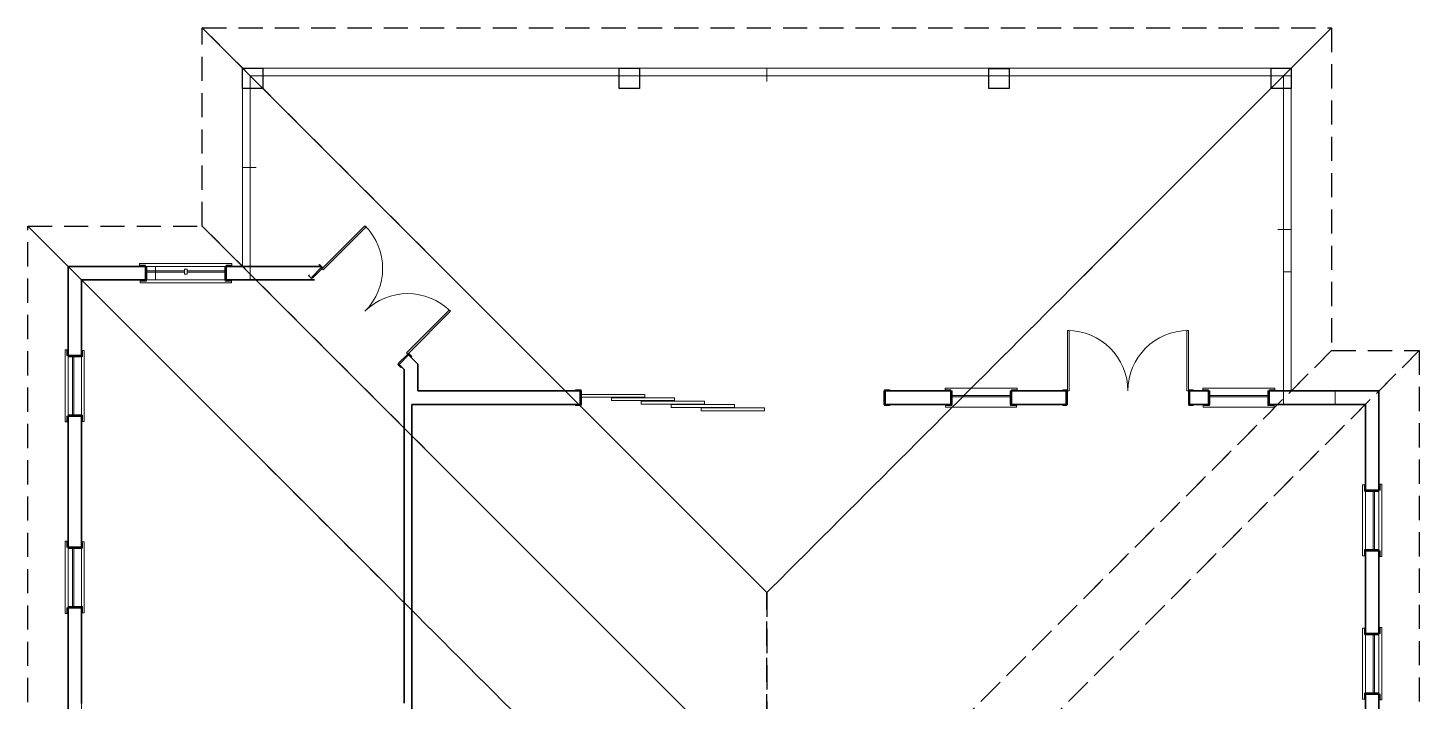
# Model space of a CAD drawing. Header units: inches. Extents: x -378 to 462, y -682 to 629.
# Drawn here: x -378 to 450, y 228 to 629 of the extents above; entities that cross this region are included whole.
import ezdxf

# ---------------------------------------------------------------- set-up
doc = ezdxf.new("R2010")
doc.units = ezdxf.units.IN
doc.header["$LTSCALE"] = 96
doc.header["$MEASUREMENT"] = 0
for name, pattern in [('Dash', [0.225, 0.15, -0.075]), ('Dash-Dot', [0.7, 0.4, -0.1, 0.1, -0.1]), ('ISO08W100', [0.96, 0.48, -0.12, 0.24, -0.12])]:
    doc.linetypes.add(name, pattern=pattern)
for name, color, linetype, lineweight, true_color in [('Casings_ Exterior', 7, 'Continuous', 18, 0x000000), ('Casings_ Interior', 7, 'Continuous', 18, 0x000000), ('Doors', 7, 'Continuous', 18, 0x4b4b4b), ('Roof Planes', 7, 'Dash', 25, 0x6fa455), ('Roofs_ Baselines', 7, 'Dash-Dot', 18, 0x008000), ('Slabs', 7, 'Continuous', 25, 0x000000), ('Walls_  Attic', 1, 'Continuous', 18, 0xff0000), ('Walls_  Invisible', 7, 'ISO08W100', 18, 0x4b4b4b), ('Walls_  Normal', 7, 'Continuous', 35, 0x000000), ('Windows', 7, 'Continuous', 18, 0x4b4b4b)]:
    doc.layers.add(name, color=color, linetype=linetype, lineweight=lineweight, true_color=true_color)

msp = doc.modelspace()

# ---------------------------------------------------------------- linework, layer by layer
at = {"layer": 'Casings_ Exterior', "transparency": 33554687}
for p, q in [((-311.82, 487.09), (-311.82, 488.84)), ((-311.82, 488.84), (-256.82, 488.84)), ((-256.82, 487.09), (-256.82, 488.84)), ((-311.82, 487.84), (-308.32, 487.84)), ((-311.82, 487.09), (-311.82, 487.84)), ((-311.82, 487.09), (-308.32, 487.09)), ((-308.32, 487.09), (-308.32, 487.84)), ((-260.32, 487.09), (-260.32, 487.84)), ((-260.32, 487.84), (-256.82, 487.84)), ((-260.32, 487.09), (-256.82, 487.09)), ((-256.82, 487.09), (-256.82, 487.84)), ((-356.07, 394.59), (-356.07, 437.59)), ((-354.32, 437.59), (-356.07, 437.59)), ((-355.07, 434.09), (-355.07, 437.59)), ((-354.32, 437.59), (-355.07, 437.59)), ((-354.32, 434.09), (-355.07, 434.09)), ((-354.32, 434.09), (-354.32, 437.59)), ((167.5, 413.03), (167.5, 414.78)), ((167.5, 414.78), (210.5, 414.78)), ((210.5, 413.03), (210.5, 414.78)), ((320.84, 413.03), (320.84, 414.78)), ((320.84, 414.78), (363.84, 414.78)), ((363.84, 413.03), (363.84, 414.78)), ((167.5, 413.78), (171, 413.78)), ((167.5, 413.03), (167.5, 413.78)), ((167.5, 413.03), (171, 413.03)), ((171, 413.03), (171, 413.78)), ((207, 413.03), (207, 413.78)), ((207, 413.78), (210.5, 413.78)), ((207, 413.03), (210.5, 413.03)), ((210.5, 413.03), (210.5, 413.78)), ((320.84, 413.78), (324.34, 413.78)), ((320.84, 413.03), (320.84, 413.78)), ((320.84, 413.03), (324.34, 413.03)), ((324.34, 413.03), (324.34, 413.78)), ((360.34, 413.03), (360.34, 413.78)), ((360.34, 413.78), (363.84, 413.78)), ((360.34, 413.03), (363.84, 413.03)), ((363.84, 413.03), (363.84, 413.78)), ((-354.32, 398.09), (-355.07, 398.09)), ((-355.07, 394.59), (-355.07, 398.09)), ((-354.32, 394.59), (-354.32, 398.09)), ((-354.32, 394.59), (-356.07, 394.59)), ((-354.32, 394.59), (-355.07, 394.59)), ((425.68, 357.53), (427.43, 357.53)), ((425.68, 357.53), (426.43, 357.53)), ((425.68, 357.53), (425.68, 354.03)), ((426.43, 357.53), (426.43, 354.03)), ((427.43, 357.53), (427.43, 314.53)), ((425.68, 354.03), (426.43, 354.03)), ((-356.07, 280.59), (-356.07, 323.59)), ((-354.32, 323.59), (-356.07, 323.59)), ((-355.07, 320.09), (-355.07, 323.59)), ((-354.32, 323.59), (-355.07, 323.59)), ((-354.32, 320.09), (-354.32, 323.59)), ((-354.32, 320.09), (-355.07, 320.09)), ((425.68, 318.03), (426.43, 318.03)), ((425.68, 318.03), (425.68, 314.53)), ((426.43, 318.03), (426.43, 314.53)), ((425.68, 314.53), (427.43, 314.53)), ((425.68, 314.53), (426.43, 314.53)), ((-354.32, 284.09), (-355.07, 284.09)), ((-355.07, 280.59), (-355.07, 284.09)), ((-354.32, 280.59), (-354.32, 284.09)), ((-354.32, 280.59), (-356.07, 280.59)), ((-354.32, 280.59), (-355.07, 280.59)), ((425.68, 272.23), (427.43, 272.23)), ((425.68, 272.23), (426.43, 272.23)), ((425.68, 272.23), (425.68, 268.73)), ((425.68, 268.73), (426.43, 268.73)), ((426.43, 272.23), (426.43, 268.73)), ((427.43, 272.23), (427.43, 229.23)), ((425.68, 232.73), (426.43, 232.73)), ((425.68, 232.73), (425.68, 229.23)), ((426.43, 232.73), (426.43, 229.23)), ((425.68, 229.23), (427.43, 229.23)), ((425.68, 229.23), (426.43, 229.23))]:
    msp.add_line(p, q, dxfattribs=at)
at = {"layer": 'Casings_ Interior', "transparency": 33554687}
for p, q in [((-210.78, 482.19), (-211.22, 481.75)), ((-211.22, 481.75), (-209.45, 479.98)), ((-209.01, 480.42), (-209.45, 479.98)), ((-205.12, 487.85), (-204.68, 488.29)), ((-204.68, 488.29), (-202.91, 486.52)), ((-203.35, 486.08), (-202.91, 486.52)), ((-311.45, 479.09), (-311.45, 477.47)), ((-311.45, 477.47), (-257.2, 477.47)), ((-310.95, 479.09), (-310.95, 478.47)), ((-310.95, 479.09), (-307.7, 479.09)), ((-310.95, 478.47), (-307.7, 478.47)), ((-307.7, 479.09), (-307.7, 478.47)), ((-260.95, 479.09), (-260.95, 478.47)), ((-260.95, 479.09), (-257.7, 479.09)), ((-260.95, 478.47), (-257.7, 478.47)), ((-257.7, 479.09), (-257.7, 478.47)), ((-257.2, 479.09), (-257.2, 477.47)), ((-346.32, 437.22), (-344.7, 437.22)), ((-346.32, 436.72), (-345.7, 436.72)), ((-346.32, 433.47), (-346.32, 436.72)), ((-346.32, 433.47), (-345.7, 433.47)), ((-345.7, 433.47), (-345.7, 436.72)), ((-344.7, 394.97), (-344.7, 437.22)), ((-152.09, 434.81), (-151.65, 435.25)), ((-151.65, 435.25), (-149.88, 433.49)), ((-150.32, 433.04), (-149.88, 433.49)), ((-157.75, 429.16), (-158.19, 428.71)), ((-158.19, 428.71), (-156.42, 426.95)), ((-155.98, 427.39), (-156.42, 426.95)), ((-52.32, 413.66), (-49.07, 413.66)), ((-52.32, 413.03), (-52.32, 413.66)), ((-52.32, 413.03), (-49.07, 413.03)), ((-49.07, 413.03), (-49.07, 413.66)), ((131.43, 413.03), (131.43, 413.66)), ((131.43, 413.66), (134.68, 413.66)), ((131.43, 413.03), (134.68, 413.03)), ((134.68, 413.03), (134.68, 413.66)), ((237.59, 413.66), (240.09, 413.66)), ((237.59, 413.03), (237.59, 413.66)), ((240.09, 413.03), (240.09, 413.66)), ((312.59, 413.03), (312.59, 413.66)), ((312.59, 413.66), (315.09, 413.66)), ((315.09, 413.03), (315.09, 413.66)), ((-346.32, 398.72), (-345.7, 398.72)), ((-346.32, 395.47), (-346.32, 398.72)), ((-345.7, 395.47), (-345.7, 398.72)), ((-52.32, 405.03), (-52.32, 404.41)), ((-52.32, 404.41), (-49.07, 404.41)), ((-49.07, 405.03), (-49.07, 404.41)), ((131.43, 405.03), (131.43, 404.41)), ((131.43, 404.41), (134.68, 404.41)), ((134.68, 405.03), (134.68, 404.41)), ((167.88, 405.03), (167.88, 403.41)), ((167.88, 403.41), (210.13, 403.41)), ((168.38, 405.03), (168.38, 404.41)), ((168.38, 405.03), (171.63, 405.03)), ((168.38, 404.41), (171.63, 404.41)), ((171.63, 405.03), (171.63, 404.41)), ((206.38, 405.03), (206.38, 404.41)), ((206.38, 405.03), (209.63, 405.03)), ((206.38, 404.41), (209.63, 404.41)), ((209.63, 405.03), (209.63, 404.41)), ((210.13, 405.03), (210.13, 403.41)), ((237.59, 405.03), (237.59, 404.41)), ((237.59, 404.41), (240.09, 404.41)), ((240.09, 405.03), (240.09, 404.41)), ((312.59, 405.03), (312.59, 404.41)), ((312.59, 404.41), (315.09, 404.41)), ((315.09, 405.03), (315.09, 404.41)), ((321.21, 405.03), (321.21, 403.41)), ((321.21, 403.41), (363.46, 403.41)), ((321.71, 405.03), (321.71, 404.41)), ((321.71, 405.03), (324.96, 405.03)), ((321.71, 404.41), (324.96, 404.41)), ((324.96, 405.03), (324.96, 404.41)), ((359.71, 405.03), (359.71, 404.41)), ((359.71, 405.03), (362.96, 405.03)), ((359.71, 404.41), (362.96, 404.41)), ((362.96, 405.03), (362.96, 404.41)), ((363.46, 405.03), (363.46, 403.41)), ((-346.32, 395.47), (-345.7, 395.47)), ((-346.32, 394.97), (-344.7, 394.97)), ((416.05, 357.16), (416.05, 314.91)), ((417.68, 357.16), (416.05, 357.16)), ((417.05, 356.66), (417.05, 353.41)), ((417.68, 356.66), (417.05, 356.66)), ((417.68, 356.66), (417.68, 353.41)), ((417.68, 353.41), (417.05, 353.41)), ((-346.32, 323.22), (-344.7, 323.22)), ((-344.7, 280.97), (-344.7, 323.22)), ((-346.32, 322.72), (-345.7, 322.72)), ((-346.32, 319.47), (-346.32, 322.72)), ((-346.32, 319.47), (-345.7, 319.47)), ((-345.7, 319.47), (-345.7, 322.72)), ((417.68, 314.91), (416.05, 314.91)), ((417.68, 318.66), (417.05, 318.66)), ((417.05, 318.66), (417.05, 315.41)), ((417.68, 315.41), (417.05, 315.41)), ((417.68, 318.66), (417.68, 315.41)), ((-346.32, 284.72), (-345.7, 284.72)), ((-346.32, 281.47), (-346.32, 284.72)), ((-345.7, 281.47), (-345.7, 284.72)), ((-346.32, 281.47), (-345.7, 281.47)), ((-346.32, 280.97), (-344.7, 280.97)), ((416.05, 271.85), (416.05, 229.6)), ((417.68, 271.85), (416.05, 271.85)), ((417.05, 271.35), (417.05, 268.1)), ((417.68, 271.35), (417.05, 271.35)), ((417.68, 268.1), (417.05, 268.1)), ((417.68, 271.35), (417.68, 268.1)), ((417.68, 233.35), (417.05, 233.35)), ((417.05, 233.35), (417.05, 230.1)), ((417.68, 233.35), (417.68, 230.1)), ((417.68, 229.6), (416.05, 229.6)), ((417.68, 230.1), (417.05, 230.1))]:
    msp.add_line(p, q, dxfattribs=at)
at = {"layer": 'Doors', "transparency": 33554687}
for p, q in [((-203.18, 485.9), (-177.72, 511.36)), ((-202.47, 485.19), (-177.01, 510.65)), ((-177.72, 511.36), (-177.01, 510.65)), ((-203.71, 486.43), (-209.36, 480.77)), ((-208.83, 480.24), (-209.36, 480.77)), ((-203.18, 485.9), (-208.83, 480.24)), ((-203.18, 485.9), (-203.71, 486.43)), ((-202.47, 485.19), (-203.18, 485.9)), ((-152.97, 435.7), (-127.52, 461.15)), ((-152.27, 434.99), (-126.81, 460.44)), ((-126.81, 460.44), (-127.52, 461.15)), ((240.34, 413.03), (240.34, 449.03)), ((240.34, 449.03), (241.34, 449.03)), ((241.34, 413.03), (241.34, 449.03)), ((311.34, 413.03), (311.34, 449.03)), ((312.34, 449.03), (311.34, 449.03)), ((312.34, 413.03), (312.34, 449.03)), ((-152.27, 434.99), (-157.92, 429.33)), ((-151.74, 434.46), (-157.39, 428.8)), ((-152.97, 435.7), (-152.27, 434.99)), ((-151.74, 434.46), (-152.27, 434.99)), ((-157.39, 428.8), (-157.92, 429.33)), ((-48.82, 413.03), (-49.57, 413.03)), ((-49.57, 413.03), (-49.57, 405.03)), ((-48.82, 413.03), (-48.82, 405.03)), ((-48.82, 411.03), (-11.22, 411.03)), ((-48.82, 411.03), (-48.82, 409.28)), ((-48.82, 409.28), (-11.22, 409.28)), ((-31.02, 409.03), (6.58, 409.03)), ((-31.02, 409.03), (-31.02, 407.28)), ((-31.02, 407.28), (6.58, 407.28)), ((-13.22, 407.03), (24.38, 407.03)), ((-13.22, 407.03), (-13.22, 405.28)), ((-11.22, 409.28), (-11.22, 411.03)), ((6.58, 407.28), (6.58, 409.03)), ((24.38, 405.28), (24.38, 407.03)), ((131.93, 413.03), (131.18, 413.03)), ((131.18, 413.03), (131.18, 405.03)), ((131.93, 413.03), (131.93, 405.03)), ((240.34, 413.03), (239.59, 413.03)), ((239.59, 413.03), (239.59, 405.03)), ((240.34, 413.03), (240.34, 405.03)), ((241.34, 413.03), (240.34, 413.03)), ((311.34, 413.03), (312.34, 413.03)), ((313.09, 413.03), (312.34, 413.03)), ((312.34, 413.03), (312.34, 405.03)), ((313.09, 413.03), (313.09, 405.03)), ((-48.82, 405.03), (-49.57, 405.03)), ((-13.22, 405.28), (24.38, 405.28)), ((4.58, 405.03), (42.18, 405.03)), ((4.58, 405.03), (4.58, 403.28)), ((4.58, 403.28), (42.18, 403.28)), ((22.38, 403.03), (59.98, 403.03)), ((22.38, 403.03), (22.38, 401.28)), ((22.38, 401.28), (59.98, 401.28)), ((42.18, 403.28), (42.18, 405.03)), ((59.98, 401.28), (59.98, 403.03)), ((131.93, 405.03), (131.18, 405.03)), ((240.34, 405.03), (239.59, 405.03)), ((313.09, 405.03), (312.34, 405.03))]:
    msp.add_line(p, q, dxfattribs=at)
for centre, start, end in [((-203.18, 485.9), 315, 45), ((-152.27, 434.99), 45, 135), ((240.34, 413.03), 0, 90), ((312.34, 413.03), 90, 180)]:
    msp.add_arc(centre, 36, start, end, dxfattribs=at)
at = {"layer": 'Roof Planes', "transparency": 33554687}
for points in [[(-274.48, 629.09), (61.51, 293.1), (61.51, 175.1), (-274.48, 511.09)], [(397.51, 629.09), (61.51, 293.1), (-274.48, 629.09)], [(397.51, 437.03), (98.54, 138.06), (61.51, 175.09), (61.51, 175.1), (61.51, 293.1), (397.51, 629.09)], [(-378.32, 511.09), (-42.32, 175.09), (-378.32, -160.91)], [(-274.48, 511.09), (61.51, 175.1), (61.51, 175.09), (-42.32, 175.09), (-378.32, 511.09)], [(449.68, 437.03), (150.71, 138.06), (98.54, 138.06), (397.51, 437.03)], [(449.68, -682.44), (336.68, -569.44), (336.68, -545.44), (285.56, -494.32), (285.56, 3.22), (150.71, 138.06), (449.68, 437.03)]]:
    msp.add_lwpolyline(points, close=True, dxfattribs=at)
at = {"layer": 'Roofs_ Baselines', "transparency": 33554687}
for p, q in [((-250.48, 487.09), (-250.48, 605.09)), ((-250.48, 605.09), (373.51, 605.09)), ((373.51, 605.09), (373.51, 413.03)), ((-354.32, -136.91), (-354.32, 487.09)), ((-354.32, 487.09), (-250.48, 487.09)), ((373.51, 413.03), (425.68, 413.03)), ((425.68, 413.03), (425.68, -658.44))]:
    msp.add_line(p, q, dxfattribs=at)
at = {"layer": 'Roofs_ Baselines', "linetype": 'Continuous', "transparency": 33554687}
for p, q in [((61.51, 605.09), (61.51, 597.09)), ((-250.48, 546.09), (-242.48, 546.09)), ((373.51, 509.06), (365.51, 509.06)), ((-302.4, 487.09), (-302.4, 479.09)), ((399.59, 413.03), (399.59, 405.03))]:
    msp.add_line(p, q, dxfattribs=at)
at = {"layer": 'Slabs', "transparency": 33554687}
for points in [[(-238.48, 605.09), (-238.48, 593.09), (-250.48, 593.09), (-250.48, 605.09)], [(-14.35, 605), (-14.35, 593), (-26.35, 593), (-26.35, 605)], [(205.6, 604.92), (205.6, 592.92), (193.6, 592.92), (193.6, 604.92)], [(373.52, 605.09), (373.52, 593.09), (361.52, 593.09), (361.52, 605.09)]]:
    msp.add_lwpolyline(points, close=True, dxfattribs=at)
at = {"layer": 'Walls_  Attic', "color": 1, "linetype": 'Continuous', "lineweight": 18, "true_color": 0xff0000, "transparency": 33554687}
for p, q in [((-250.48, 487.09), (-250.48, 605.09)), ((-250.48, 605.09), (373.51, 605.09)), ((373.51, 600.59), (373.51, 605.09)), ((-245.98, 479.09), (-245.98, 600.59)), ((-245.98, 600.59), (373.51, 600.59)), ((-354.32, -136.91), (-354.32, 487.09)), ((-354.32, 487.09), (-250.48, 487.09)), ((373.51, 483.84), (369.01, 483.84)), ((369.01, 483.84), (369.01, 483.34)), ((369.01, 483.34), (369.01, 405.03)), ((373.51, 483.34), (373.51, 483.84)), ((373.51, 483.34), (373.51, 413.03)), ((-346.32, -128.91), (-346.32, 479.09)), ((-346.32, 479.09), (-245.98, 479.09)), ((373.51, 413.03), (425.68, 413.03)), ((425.68, 413.03), (425.68, -658.44)), ((369.01, 405.03), (417.68, 405.03)), ((417.68, 405.03), (417.68, -650.44))]:
    msp.add_line(p, q, dxfattribs=at)
at = {"layer": 'Walls_  Invisible', "transparency": 33554687}
for p, q in [((-250.48, 487.09), (-250.48, 605.09)), ((-250.48, 605.09), (373.51, 605.09)), ((373.51, 605.09), (373.51, 413.03)), ((-245.98, 487.09), (-245.98, 600.59)), ((-245.98, 600.59), (369.01, 600.59)), ((369.01, 600.59), (369.01, 413.03))]:
    msp.add_line(p, q, dxfattribs=at)
at = {"layer": 'Walls_  Invisible', "color": 1, "linetype": 'Continuous', "lineweight": 18, "true_color": 0xff0000, "transparency": 33554687}
for p, q in [((373.51, 605.09), (373.51, 483.34)), ((369.01, 600.59), (369.01, 483.34))]:
    msp.add_line(p, q, dxfattribs=at)
at = {"layer": 'Walls_  Normal', "transparency": 33554687}
for p, q in [((-354.32, 487.09), (-308.32, 487.09)), ((-354.32, 434.09), (-354.32, 487.09)), ((-308.32, 487.09), (-308.32, 479.09)), ((-260.32, 487.09), (-204.37, 487.09)), ((-260.32, 487.09), (-260.32, 479.09)), ((-203.71, 486.43), (-209.36, 480.77)), ((-204.37, 487.09), (-203.71, 486.43)), ((-346.32, 479.09), (-308.32, 479.09)), ((-346.32, 434.09), (-346.32, 479.09)), ((-260.32, 479.09), (-207.68, 479.09)), ((-354.32, 434.09), (-346.32, 434.09)), ((-151.74, 434.46), (-157.39, 428.8)), ((-151.74, 434.46), (-146.32, 429.04)), ((-157.39, 428.8), (-154.32, 425.73)), ((-154.32, 425.73), (-154.32, 409.03)), ((-146.32, 429.04), (-146.32, 413.03)), ((-154.32, 409.03), (-154.32, 227.29)), ((-146.32, 413.03), (-49.57, 413.03)), ((-49.57, 413.03), (-49.57, 405.03)), ((131.93, 413.03), (171, 413.03)), ((131.93, 413.03), (131.93, 405.03)), ((171, 413.03), (171, 405.03)), ((207, 413.03), (239.59, 413.03)), ((207, 413.03), (207, 405.03)), ((239.59, 413.03), (239.59, 405.03)), ((313.09, 413.03), (324.34, 413.03)), ((313.09, 413.03), (313.09, 405.03)), ((324.34, 413.03), (324.34, 405.03)), ((360.34, 413.03), (425.68, 413.03)), ((360.34, 413.03), (360.34, 405.03)), ((425.68, 413.03), (425.68, 354.03)), ((-354.32, 320.09), (-354.32, 398.09)), ((-354.32, 398.09), (-346.32, 398.09)), ((-346.32, 320.09), (-346.32, 398.09)), ((-149.82, 405.03), (-149.82, 143.79)), ((-149.82, 405.03), (-49.57, 405.03)), ((131.93, 405.03), (171, 405.03)), ((207, 405.03), (239.59, 405.03)), ((313.09, 405.03), (324.34, 405.03)), ((360.34, 405.03), (417.68, 405.03)), ((417.68, 405.03), (417.68, 354.03)), ((425.68, 354.03), (417.68, 354.03)), ((-354.32, 320.09), (-346.32, 320.09)), ((425.68, 318.03), (417.68, 318.03)), ((417.68, 318.03), (417.68, 268.73)), ((425.68, 318.03), (425.68, 268.73)), ((-354.32, -136.91), (-354.32, 284.09)), ((-354.32, 284.09), (-346.32, 284.09)), ((-346.32, 227.09), (-346.32, 284.09)), ((425.68, 268.73), (417.68, 268.73)), ((425.68, 232.73), (417.68, 232.73)), ((417.68, 232.73), (417.68, 188.73)), ((425.68, 232.73), (425.68, 156.56))]:
    msp.add_line(p, q, dxfattribs=at)
at = {"layer": 'Windows', "transparency": 33554687}
for p, q in [((-307.57, 487.09), (-308.32, 487.09)), ((-308.32, 487.09), (-308.32, 479.09)), ((-307.57, 487.09), (-307.57, 479.09)), ((-285.07, 484.49), (-307.57, 484.49)), ((-285.07, 483.69), (-307.57, 483.69)), ((-283.57, 485.59), (-285.07, 485.59)), ((-285.07, 485.59), (-285.07, 482.59)), ((-283.57, 482.59), (-285.07, 482.59)), ((-283.57, 485.59), (-283.57, 482.59)), ((-261.07, 484.49), (-283.57, 484.49)), ((-261.07, 483.69), (-283.57, 483.69)), ((-260.32, 487.09), (-261.07, 487.09)), ((-261.07, 487.09), (-261.07, 479.09)), ((-260.32, 487.09), (-260.32, 479.09)), ((-307.57, 479.09), (-308.32, 479.09)), ((-260.32, 479.09), (-261.07, 479.09)), ((-354.32, 434.09), (-354.32, 433.34)), ((-354.32, 434.09), (-346.32, 434.09)), ((-354.32, 433.34), (-346.32, 433.34)), ((-351.72, 433.34), (-351.72, 398.84)), ((-350.92, 433.34), (-350.92, 398.84)), ((-346.32, 434.09), (-346.32, 433.34)), ((171.75, 413.03), (171, 413.03)), ((171, 413.03), (171, 405.03)), ((171.75, 413.03), (171.75, 405.03)), ((206.25, 410.43), (171.75, 410.43)), ((206.25, 409.63), (171.75, 409.63)), ((207, 413.03), (206.25, 413.03)), ((206.25, 413.03), (206.25, 405.03)), ((207, 413.03), (207, 405.03)), ((325.09, 413.03), (324.34, 413.03)), ((324.34, 413.03), (324.34, 405.03)), ((325.09, 413.03), (325.09, 405.03)), ((359.59, 410.43), (325.09, 410.43)), ((359.59, 409.63), (325.09, 409.63)), ((360.34, 413.03), (359.59, 413.03)), ((359.59, 413.03), (359.59, 405.03)), ((360.34, 413.03), (360.34, 405.03)), ((-354.32, 398.84), (-354.32, 398.09)), ((-354.32, 398.84), (-346.32, 398.84)), ((-354.32, 398.09), (-346.32, 398.09)), ((-346.32, 398.84), (-346.32, 398.09)), ((171.75, 405.03), (171, 405.03)), ((207, 405.03), (206.25, 405.03)), ((325.09, 405.03), (324.34, 405.03)), ((360.34, 405.03), (359.59, 405.03)), ((417.68, 353.28), (417.68, 354.03)), ((425.68, 354.03), (417.68, 354.03)), ((425.68, 353.28), (417.68, 353.28)), ((422.28, 318.78), (422.28, 353.28)), ((423.08, 318.78), (423.08, 353.28)), ((425.68, 353.28), (425.68, 354.03)), ((-354.32, 320.09), (-354.32, 319.34)), ((-354.32, 320.09), (-346.32, 320.09)), ((-354.32, 319.34), (-346.32, 319.34)), ((-351.72, 319.34), (-351.72, 284.84)), ((-350.92, 319.34), (-350.92, 284.84)), ((-346.32, 320.09), (-346.32, 319.34)), ((417.68, 318.03), (417.68, 318.78)), ((425.68, 318.78), (417.68, 318.78)), ((425.68, 318.03), (417.68, 318.03)), ((425.68, 318.03), (425.68, 318.78)), ((-354.32, 284.84), (-354.32, 284.09)), ((-354.32, 284.84), (-346.32, 284.84)), ((-354.32, 284.09), (-346.32, 284.09)), ((-346.32, 284.84), (-346.32, 284.09)), ((417.68, 267.98), (417.68, 268.73)), ((425.68, 268.73), (417.68, 268.73)), ((425.68, 267.98), (417.68, 267.98)), ((422.28, 233.48), (422.28, 267.98)), ((423.08, 233.48), (423.08, 267.98)), ((425.68, 267.98), (425.68, 268.73)), ((417.68, 232.73), (417.68, 233.48)), ((425.68, 233.48), (417.68, 233.48)), ((425.68, 232.73), (417.68, 232.73)), ((425.68, 232.73), (425.68, 233.48))]:
    msp.add_line(p, q, dxfattribs=at)

doc.saveas('drawing.dxf')
